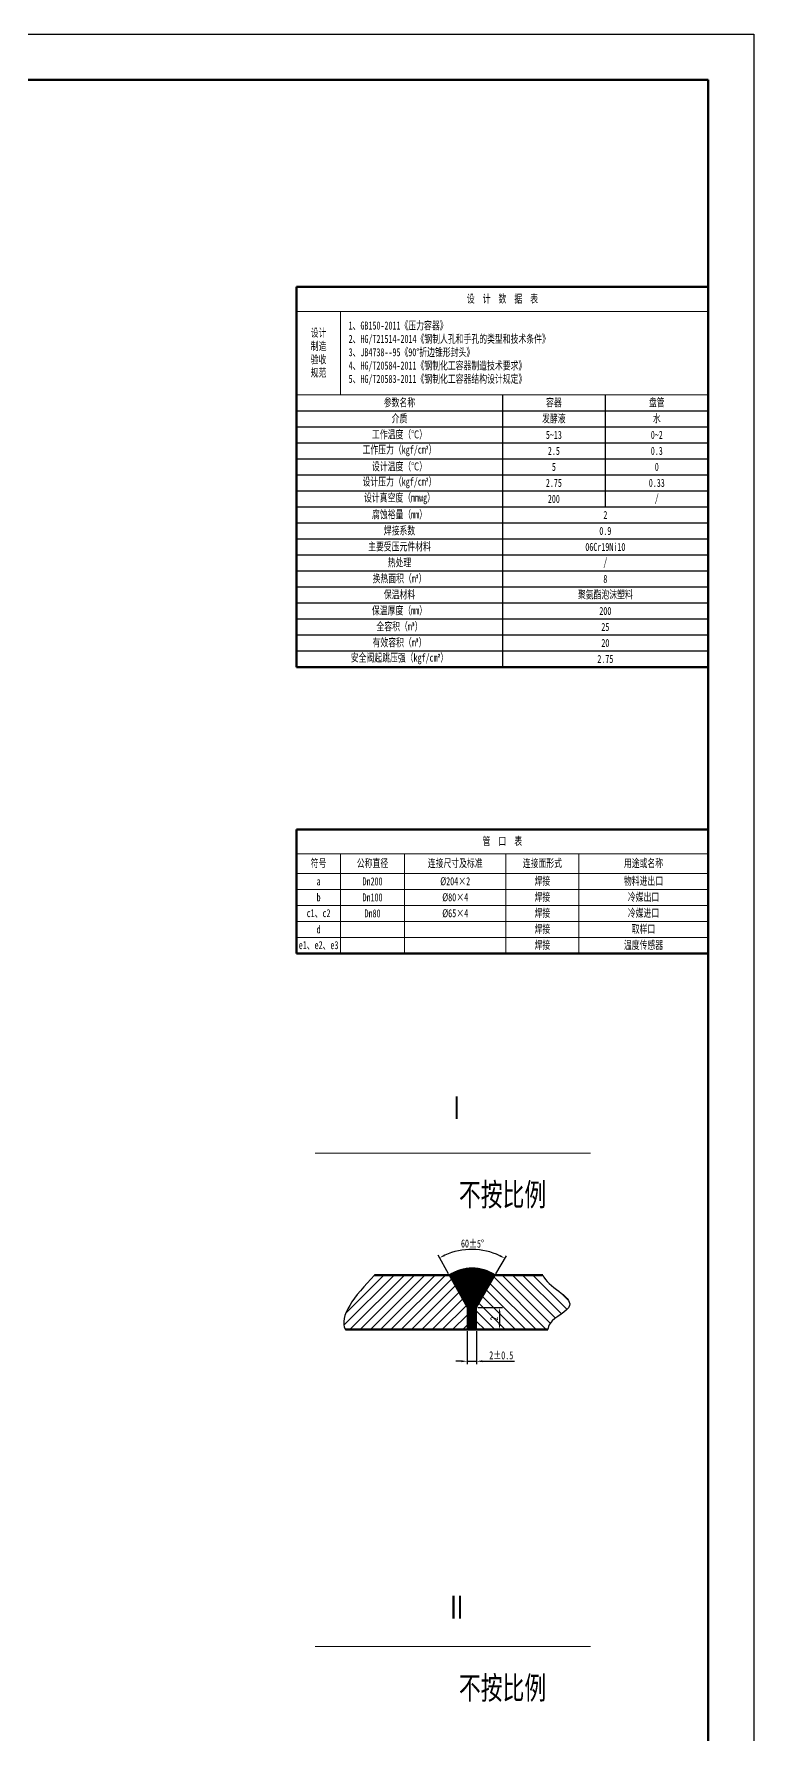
# Model space of a CAD drawing. Header units: millimetres. Extents: x 12088 to 13969, y -4291 to -3102.
# Drawn here: x 12614 to 12929, y -3846 to -3102 of the extents above; entities that cross this region are included whole.
import ezdxf

# ---------------------------------------------------------------- set-up
doc = ezdxf.new("R2010")
doc.units = ezdxf.units.MM
doc.header["$PDMODE"] = 35
doc.linetypes.add('CENTER', pattern=[50.8, 31.75, -6.35, 6.35, -6.35])
doc.layers.add('点画线', color=7, linetype='CENTER')
doc.layers.add('细实线', color=7, linetype='Continuous')
doc.layers.add('粗实线', color=7, linetype='Continuous', lineweight=50)
doc.styles.get("Standard").update_dxf_attribs({"font": 'txt', "bigfont": 'gbcbig.shx'})
doc.styles.add('仿宋', font='simfang.ttf', dxfattribs={"width": 0.7, "height": 3.5})
doc.dimstyles.new('仿宋', dxfattribs={"dimtxt": 2.5, "dimasz": 2.5, "dimexe": 1.25, "dimexo": 0.625, "dimtad": 1, "dimtxsty": '仿宋', "dimcen": 2.5, "dimadec": 0, "dimazin": 0, "dimtfac": 1, "dimtmove": 0, "dimatfit": 3, "dimfxl": 1, "dimlwd": 25, "dimlwe": 25, "dimarcsym": 0})

# ---------------------------------------------------------------- blocks, each defined once
blk = doc.blocks.new('*D29')
at = {"layer": 'Defpoints', "color": 0, "ltscale": 0.1}
for p in [(12810.58, -3634.49), (12795.52, -3645.24), (12815.64, -3645.24), (12803.34, -3659.39), (12807.44, -3659.39)]:
    blk.add_point(p, dxfattribs=at)
at = {"layer": '细实线', "color": 0, "lineweight": 25, "ltscale": 0.1}
for p, q in [((12795.22, -3644.69), (12790.72, -3636.54)), ((12815.95, -3644.7), (12820.5, -3636.84))]:
    blk.add_line(p, q, dxfattribs=at)
blk.add_arc((12805.35, -3663.01), 29, 64.87262, 113.98523, dxfattribs=at)
at = {"layer": '细实线', "color": 0, "ltscale": 0.1}
for points in [[(12793.74, -3636.89), (12793.37, -3636.15), (12791.32, -3637.63)], [(12817.85, -3636.39), (12817.47, -3637.13), (12819.87, -3637.92)]]:
    blk.add_solid(points, dxfattribs=at)
at = {"layer": '细实线', "color": 0, "ltscale": 0.1, "insert": (12805.66, -3631.46), "char_height": 3.5, "attachment_point": 5, "rotation": 359.42893, "style": '仿宋'}
blk.add_mtext('60±5°', dxfattribs=at)
blk = doc.blocks.new('*D30')
at = {"layer": 'Defpoints', "color": 0, "ltscale": 0.1}
for p in [(12803.34, -3669.08), (12807.44, -3669.08), (12807.44, -3682.9)]:
    blk.add_point(p, dxfattribs=at)
at = {"layer": '细实线', "color": 0, "lineweight": 25, "ltscale": 0.1}
for p, q in [((12803.34, -3669.7), (12803.34, -3684.15)), ((12807.44, -3669.7), (12807.44, -3684.15)), ((12800.84, -3682.9), (12798.34, -3682.9)), ((12803.34, -3682.9), (12807.44, -3682.9)), ((12809.94, -3682.9), (12824.04, -3682.9))]:
    blk.add_line(p, q, dxfattribs=at)
at = {"layer": '细实线', "color": 0, "ltscale": 0.1}
for points in [[(12800.84, -3682.48), (12800.84, -3683.32), (12803.34, -3682.9)], [(12809.94, -3682.48), (12809.94, -3683.32), (12807.44, -3682.9)]]:
    blk.add_solid(points, dxfattribs=at)
at = {"layer": '细实线', "color": 0, "ltscale": 0.1, "insert": (12818.24, -3680.34), "char_height": 3.5, "attachment_point": 5, "style": '仿宋'}
blk.add_mtext('2±0.5', dxfattribs=at)
blk = doc.blocks.new('*D31')
at = {"layer": 'Defpoints', "color": 0, "ltscale": 0.1}
for p in [(12807.44, -3659.39), (12807.44, -3669.08), (12817.52, -3669.08)]:
    blk.add_point(p, dxfattribs=at)
at = {"layer": '细实线', "color": 0, "lineweight": 25, "ltscale": 0.1}
for p, q in [((12808.07, -3659.39), (12818.77, -3659.39)), ((12817.52, -3661.89), (12817.52, -3666.58)), ((12808.07, -3669.08), (12818.77, -3669.08))]:
    blk.add_line(p, q, dxfattribs=at)
at = {"layer": '细实线', "color": 0, "ltscale": 0.1}
for points in [[(12817.1, -3661.89), (12817.93, -3661.89), (12817.52, -3659.39)], [(12817.1, -3666.58), (12817.93, -3666.58), (12817.52, -3669.08)]]:
    blk.add_solid(points, dxfattribs=at)
at = {"layer": '细实线', "color": 0, "ltscale": 0.1, "insert": (12815.14, -3664.24), "char_height": 3.5, "attachment_point": 5, "rotation": 90, "style": '仿宋'}
blk.add_mtext('2', dxfattribs=at)

msp = doc.modelspace()

# ---------------------------------------------------------------- hatches: boundary and pattern name
at = {"layer": '细实线'}
h = msp.add_hatch(dxfattribs=at)
h.set_pattern_fill('ANSI37', color=256, scale=0.05, style=0)
h.set_pattern_definition([(45, (0, 185.83385), (-0.1122532015, 0.1122532015), []), (135, (0, 185.83385), (-0.1122532015, -0.1122532015), [])])
h.paths.add_polyline_path([(12815.638, -3645.236, 0.3085277), (12795.521, -3645.236), (12803.344, -3659.393), (12807.442, -3659.393)])
h.paths.add_polyline_path([(12807.442, -3659.393), (12803.344, -3659.393), (12803.344, -3669.078), (12807.442, -3669.078)])
at = {"layer": '细实线', "ltscale": 0.1}
h = msp.add_hatch(dxfattribs=at)
h.set_pattern_fill('ANSI31', color=256, style=0)
h.set_pattern_definition([(45, (-704.5682, -40.7592), (-2.245064, 2.245064), [])])
edge = h.paths.add_edge_path()
edge.add_line((12803.344, -3669.078), (12803.344, -3659.393))
edge.add_line((12803.344, -3659.393), (12795.521, -3645.236))
edge.add_line((12795.521, -3645.236), (12762.852, -3645.236))
edge.add_spline(control_points=[(12762.852, -3645.236), (12753.913, -3654.577), (12747.055, -3663.299), (12750.074, -3669.078)], knot_values=[7.8676634, 7.8676634, 7.8676634, 7.8676634, 37.357459, 37.357459, 37.357459, 37.357459], degree=3, periodic=0)
edge.add_line((12750.074, -3669.078), (12803.344, -3669.078))
h = msp.add_hatch(dxfattribs=at)
h.set_pattern_fill('ANSI31', color=256, angle=90, style=0)
h.set_pattern_definition([(135, (-704.5682, -40.7592), (-2.245064, -2.245064), [])])
edge = h.paths.add_edge_path()
edge.add_spline(control_points=[(12838.621, -3669.078), (12838.676, -3668.132), (12840.041, -3664.17), (12856.171, -3657.481), (12838.476, -3650.235), (12836.4, -3645.236)], knot_values=[14.2957772, 14.2957772, 14.2957772, 14.2957772, 17.7298551, 29.2781899, 47.0186048, 47.0186048, 47.0186048, 47.0186048], degree=3, periodic=0)
edge.add_line((12836.4, -3645.236), (12815.638, -3645.236))
edge.add_line((12815.638, -3645.236), (12807.442, -3659.393))
edge.add_line((12807.442, -3659.393), (12807.442, -3669.078))
edge.add_line((12807.442, -3669.078), (12838.621, -3669.078))
h.paths.add_polyline_path([(12812.516, -3665.803), (12812.516, -3662.667), (12817.766, -3662.667), (12817.766, -3665.803)], flags=24)

# ---------------------------------------------------------------- linework, layer by layer
at = {"color": 0, "lineweight": 0}
for points in [[(12728.758, -3223.725), (12908.758, -3223.725)], [(12728.758, -3260.245), (12908.758, -3260.245)], [(12728.758, -3461.01), (12908.758, -3461.01)], [(12728.758, -3469.531), (12908.758, -3469.531)], [(12728.758, -3476.531), (12908.758, -3476.531)], [(12728.758, -3483.531), (12908.758, -3483.531)], [(12728.758, -3490.531), (12908.758, -3490.531)], [(12728.758, -3497.531), (12908.758, -3497.531)]]:
    msp.add_lwpolyline(points, dxfattribs=at)
at = {"layer": '粗实线'}
for p, q in [((12107.758, -3122.369), (12908.758, -3122.369)), ((12908.758, -3122.369), (12908.758, -4271.369))]:
    msp.add_line(p, q, dxfattribs=at)
at = {"layer": '粗实线', "lineweight": 50, "ltscale": 0.1}
for p, q in [((12728.758, -3213.002), (12728.758, -3281.245)), ((12728.758, -3213.002), (12908.758, -3213.002)), ((12728.758, -3213.002), (12908.758, -3213.002)), ((12908.758, -3213.002), (12908.758, -3274.245)), ((12728.758, -3450.287), (12728.758, -3476.531)), ((12728.758, -3450.287), (12908.758, -3450.287)), ((12728.758, -3450.287), (12908.758, -3450.287)), ((12908.758, -3450.287), (12908.758, -3511.531)), ((12728.758, -3476.531), (12728.758, -3504.531))]:
    msp.add_line(p, q, dxfattribs=at)
at = {"layer": '粗实线', "ltscale": 0.1}
for p, q in [((12728.758, -3260.245), (12728.758, -3379.245)), ((12728.758, -3379.245), (12908.758, -3379.245)), ((12728.758, -3450.287), (12908.758, -3450.287))]:
    msp.add_line(p, q, dxfattribs=at)
at = {"layer": '粗实线', "color": 0, "lineweight": 50}
for points in [[(12728.758, -3213.002), (12908.758, -3213.002)], [(12728.758, -3450.287), (12908.758, -3450.287)], [(12728.758, -3504.531), (12908.758, -3504.531)]]:
    msp.add_lwpolyline(points, dxfattribs=at)
at = {"layer": '粗实线', "lineweight": 50}
for points in [[(12762.852, -3645.236), (12795.521, -3645.236)], [(12750.074, -3669.078), (12838.621, -3669.078)]]:
    msp.add_lwpolyline(points, dxfattribs=at)
at = {"layer": '细实线'}
for p, q in [((12087.758, -3102.369), (12928.758, -3102.369)), ((12928.758, -3102.369), (12928.758, -4291.369)), ((12795.521, -3645.236), (12803.344, -3659.393)), ((12807.442, -3659.393), (12815.638, -3645.236)), ((12803.344, -3659.393), (12803.344, -3669.078)), ((12807.442, -3669.078), (12807.442, -3659.393)), ((12803.344, -3669.078), (12807.442, -3669.078)), ((12803.344, -3669.078), (12807.442, -3669.078))]:
    msp.add_line(p, q, dxfattribs=at)
at = {"layer": '细实线', "ltscale": 0.1}
for p, q in [((12818.758, -3260.245), (12818.758, -3379.245)), ((12863.758, -3260.245), (12863.758, -3309.245)), ((12728.758, -3267.245), (12908.758, -3267.245)), ((12728.758, -3274.245), (12908.758, -3274.245)), ((12728.758, -3281.245), (12908.758, -3281.245)), ((12728.758, -3288.245), (12908.758, -3288.245)), ((12728.758, -3295.245), (12908.758, -3295.245)), ((12728.758, -3302.245), (12908.758, -3302.245)), ((12728.758, -3309.245), (12908.758, -3309.245)), ((12728.758, -3316.245), (12908.758, -3316.245)), ((12728.758, -3323.245), (12908.758, -3323.245)), ((12728.758, -3330.245), (12908.758, -3330.245)), ((12728.758, -3337.245), (12908.758, -3337.245)), ((12728.758, -3344.245), (12908.758, -3344.245)), ((12728.758, -3351.245), (12908.758, -3351.245)), ((12728.758, -3358.245), (12908.758, -3358.245)), ((12728.758, -3365.245), (12908.758, -3365.245)), ((12728.758, -3372.245), (12908.758, -3372.245)), ((12728.758, -3379.245), (12735.758, -3379.245)), ((12908.758, -3379.245), (12901.758, -3379.245))]:
    msp.add_line(p, q, dxfattribs=at)
at = {"layer": '细实线', "color": 0, "lineweight": 0}
for points in [[(12748.002, -3223.725), (12748.002, -3260.245)], [(12748.002, -3461.01), (12748.002, -3476.531)], [(12775.958, -3461.01), (12775.958, -3476.531)], [(12820.286, -3461.01), (12820.286, -3476.531)], [(12852.168, -3461.01), (12852.168, -3476.531)], [(12748.002, -3476.531), (12748.002, -3504.531)], [(12775.958, -3476.531), (12775.958, -3504.531)], [(12820.286, -3476.531), (12820.286, -3504.531)], [(12852.168, -3476.531), (12852.168, -3504.531)]]:
    msp.add_lwpolyline(points, dxfattribs=at)
at = {"layer": '细实线', "lineweight": 0}
for points in [[(12736.816, -3591.876), (12857.217, -3591.876)], [(12803.344, -3659.393), (12795.521, -3645.236)], [(12807.442, -3659.393), (12815.638, -3645.236)], [(12803.344, -3669.078), (12803.344, -3659.393)], [(12807.442, -3669.078), (12807.442, -3659.393)], [(12809.305, -3669.078), (12838.621, -3669.078)], [(12736.816, -3807.636), (12857.217, -3807.636)]]:
    msp.add_lwpolyline(points, dxfattribs=at)
at = {"layer": '细实线', "lineweight": 50}
msp.add_lwpolyline([(12815.638, -3645.236), (12836.4, -3645.236)], dxfattribs=at)
at = {"layer": '细实线'}
msp.add_arc((12805.579, -3659.985), 17.852, 55.707117, 124.292883, dxfattribs=at)
at = {"layer": '细实线', "ltscale": 0.1}
msp.add_open_spline([(12762.852, -3645.236), (12753.913, -3654.577), (12747.055, -3663.299), (12750.074, -3669.078)], degree=3, dxfattribs=at)
msp.add_open_spline([(12836.4, -3645.236), (12838.476, -3650.235), (12856.171, -3657.481), (12840.041, -3664.17), (12838.676, -3668.132), (12838.621, -3669.078)], degree=3, knots=[14.2957772, 14.2957772, 14.2957772, 14.2957772, 32.036192, 43.5845268, 47.0186048, 47.0186048, 47.0186048, 47.0186048], dxfattribs=at)

# ---------------------------------------------------------------- texts
at = {"layer": '点画线', "ltscale": 0.1, "char_height": 10, "width": 10.14075, "attachment_point": 5}
for s, insert in [('{\\fFangSong|b0|i0|c134|p49;\\W0.7;Ⅰ}', (12798.788, -3571.992)), ('{\\fFangSong|b0|i0|c134|p49;\\W0.7;Ⅱ}', (12798.788, -3790.499))]:
    msp.add_mtext(s, dxfattribs=dict(at, insert=insert))
at = {"layer": '粗实线', "ltscale": 0.1, "char_height": 3.5, "style": '仿宋'}
for s, insert, width, attachment_point in [('设计\\P制造\\P验收\\P规范', (12738.38, -3241.985), 19.24395, 5), ('  1、GB150-2011《压力容器》\\P  2、HG/T21514-2014《钢制人孔和手孔的类型和技术条件》\\P  3、JB4738--95《90°折边锥形封头》\\P  4、HG/T20584-2011《钢制化工容器制造技术要求》\\P  5、HG/T20583-2011《钢制化工容器结构设计规定》', (12748.002, -3241.985), 160.75605, 4)]:
    msp.add_mtext(s, dxfattribs=dict(at, insert=insert, width=width, attachment_point=attachment_point))
at = {"layer": '细实线', "ltscale": 0.1, "style": '仿宋'}
for s, insert, char_height, width, attachment_point in [('设  计  数  据  表', (12818.758, -3218.363), 3.5, 180, 5), ('参数名称', (12773.758, -3263.745), 3.5, 90, 5), ('容器', (12841.258, -3263.745), 3.5, 45, 5), ('盘管', (12886.258, -3263.745), 3.5, 45, 5), ('介质', (12773.758, -3270.745), 3.5, 90, 5), ('发酵液', (12841.258, -3270.745), 3.5, 45, 5), ('水', (12886.258, -3270.745), 3.5, 45, 5), ('工作温度（℃）', (12773.758, -3277.745), 3.5, 90, 5), ('5~13', (12841.258, -3277.745), 3.5, 45, 5), ('0~2', (12886.258, -3277.745), 3.5, 45, 5), ('工作压力（kgf/cm{\\fISOCPEUR|b0|i0|c134|p34;²}）', (12773.758, -3284.745), 3.5, 90, 5), ('2.5', (12841.258, -3284.745), 3.5, 45, 5), ('0.3', (12886.258, -3284.745), 3.5, 45, 5), ('设计温度（℃）', (12773.758, -3291.745), 3.5, 90, 5), ('5', (12841.258, -3291.745), 3.5, 45, 5), ('0', (12886.258, -3291.745), 3.5, 45, 5), ('设计压力（kgf/cm{\\fISOCPEUR|b0|i0|c134|p34;²}）', (12773.758, -3298.745), 3.5, 90, 5), ('2.75', (12841.258, -3298.745), 3.5, 45, 5), ('0.33', (12886.258, -3298.745), 3.5, 45, 5), ('设计真空度（mmwg）', (12773.758, -3305.745), 3.5, 90, 5), ('200', (12841.258, -3305.745), 3.5, 45, 5), ('/', (12886.258, -3305.745), 3.5, 45, 5), ('腐蚀裕量（mm）', (12773.758, -3312.745), 3.5, 90, 5), ('2', (12863.758, -3312.745), 3.5, 90, 5), ('焊接系数', (12773.758, -3319.745), 3.5, 90, 5), ('0.9', (12863.758, -3319.745), 3.5, 90, 5), ('主要受压元件材料', (12773.758, -3326.745), 3.5, 90, 5), ('06Cr19Ni10', (12863.758, -3326.745), 3.5, 90, 5), ('换热面积（m{\\fISOCPEUR|b0|i0|c134|p34;²}）', (12773.758, -3340.745), 3.5, 90, 5), ('热处理', (12773.758, -3333.745), 3.5, 90, 5), ('/', (12863.758, -3333.745), 3.5, 90, 5), ('保温材料', (12773.758, -3347.745), 3.5, 90, 5), ('聚氨酯泡沫塑料', (12863.758, -3347.745), 3.5, 90, 5), ('8', (12863.758, -3340.745), 3.5, 90, 5), ('保温厚度（mm）', (12773.758, -3354.745), 3.5, 90, 5), ('200', (12863.758, -3354.745), 3.5, 90, 5), ('全容积（m{\\fISOCPEUR|b0|i0|c134|p34;³}）', (12773.758, -3361.745), 3.5, 90, 5), ('25', (12863.758, -3361.745), 3.5, 90, 5), ('有效容积（m{\\fISOCPEUR|b0|i0|c134|p34;³}）', (12773.758, -3368.745), 3.5, 90, 5), ('20', (12863.758, -3368.745), 3.5, 90, 5), ('安全阀起跳压强（kgf/cm{\\fISOCPEUR|b0|i0|c134|p34;²}）', (12773.758, -3375.745), 3.5, 90, 5), ('2.75', (12863.758, -3375.745), 3.5, 90, 5), ('管  口  表', (12818.758, -3455.648), 3.5, 180, 5), ('符号', (12738.38, -3465.27), 3.5, 19.24395, 5), ('公称直径', (12761.98, -3465.27), 3.5, 27.95639, 5), ('连接尺寸及标准', (12798.122, -3465.27), 3.5, 44.32811, 5), ('连接面形式', (12836.227, -3465.27), 3.5, 31.88178, 5), ('用途或名称', (12880.463, -3465.27), 3.5, 56.58976, 5), ('a', (12738.38, -3473.031), 3.5, 19.24395, 5), ('Dn200', (12761.98, -3473.031), 3.5, 27.95639, 5), ('{\\Ftxt|c134;%%C}204×2', (12798.122, -3473.031), 3.5, 44.32811, 5), ('焊接', (12836.227, -3473.031), 3.5, 31.88178, 5), ('物料进出口', (12880.463, -3473.031), 3.5, 56.58976, 5), ('b', (12738.38, -3480.031), 3.5, 19.24395, 5), ('Dn100', (12761.98, -3480.031), 3.5, 27.95639, 5), ('{\\Ftxt|c134;%%C}80×4', (12798.122, -3480.031), 3.5, 44.32811, 5), ('焊接', (12836.227, -3480.031), 3.5, 31.88178, 5), ('冷媒出口', (12880.463, -3480.031), 3.5, 56.58976, 5), ('c1、c2', (12738.38, -3487.031), 3.5, 19.24395, 5), ('Dn80', (12761.98, -3487.031), 3.5, 27.95639, 5), ('{\\Ftxt|c134;%%C}65×4', (12798.122, -3487.031), 3.5, 44.32811, 5), ('焊接', (12836.227, -3487.031), 3.5, 31.88178, 5), ('冷媒进口', (12880.463, -3487.031), 3.5, 56.58976, 5), ('d', (12738.38, -3494.031), 3.5, 19.24395, 5), ('焊接', (12836.227, -3494.031), 3.5, 31.88178, 5), ('取样口', (12880.463, -3494.031), 3.5, 56.58976, 5), ('e1、e2、e3', (12738.38, -3501.031), 3.5, 19.24395, 5), ('焊接', (12836.227, -3501.031), 3.5, 31.88178, 5), ('温度传感器', (12880.463, -3501.031), 3.5, 56.58976, 5), ('不按比例', (12799.733, -3605.01), 10, 104.29266, 1), ('不按比例', (12799.733, -3820.769), 10, 104.29266, 1)]:
    msp.add_mtext(s, dxfattribs=dict(at, insert=insert, char_height=char_height, width=width, attachment_point=attachment_point))

# ---------------------------------------------------------------- dimensions: what is measured, and where the dimension line sits
at = {"layer": '细实线', "ltscale": 0.1}
dim = msp.add_angular_dim_2l(base=(12810.582, -3634.493), line1=((12807.442, -3659.393), (12815.638, -3645.236)), line2=((12803.344, -3659.393), (12795.521, -3645.236)), text='60±5°', dimstyle='仿宋', dxfattribs=at)
dim.commit()
dim.dimension.update_dxf_attribs({"geometry": '*D29', "text_midpoint": (12805.635, -3634.018), "dimtype": 162})
dim = msp.add_linear_dim(base=(12817.516, -3669.078), p1=(12807.442, -3659.393), p2=(12807.442, -3669.078), angle=90, text='2', dimstyle='仿宋', dxfattribs=at)
dim.commit()
dim.dimension.update_dxf_attribs({"geometry": '*D31', "text_midpoint": (12815.141, -3664.235)})
dim = msp.add_linear_dim(base=(12807.442, -3682.9), p1=(12803.344, -3669.078), p2=(12807.442, -3669.078), text='2±0.5', dimstyle='仿宋', dxfattribs=at)
dim.commit()
dim.dimension.update_dxf_attribs({"geometry": '*D30', "text_midpoint": (12818.24, -3680.345)})

doc.saveas('drawing.dxf')
